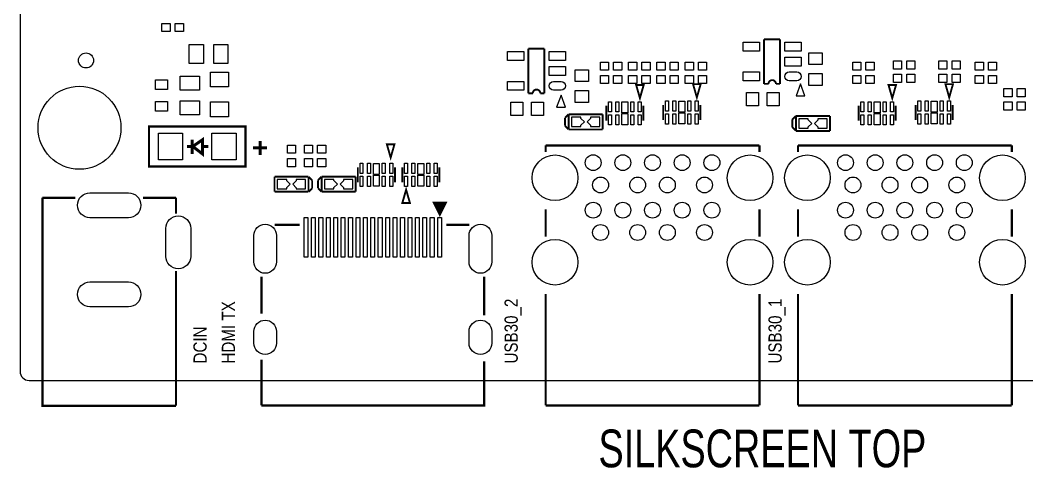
# Model space of a CAD drawing. Extents: x 0 to 105, y -6 to 78.
# Drawn here: x -0.5 to 67.3, y -6.4 to 23.7 of the extents above; entities that cross this region are included whole.
import ezdxf
from ezdxf.enums import TextEntityAlignment as Align

# ---------------------------------------------------------------- set-up
doc = ezdxf.new("R2010")
doc.units = 0
for name, color, linetype in [('BG_OUTLINE', 2, 'CONTINUOUS'), ('BG_SILKSCREEN_TOP', 1, 'CONTINUOUS'), ('PG_SILKSCREEN_TOP', 3, 'CONTINUOUS'), ('PIN_TOP', 4, 'CONTINUOUS')]:
    doc.layers.add(name, color=color, linetype=linetype)

msp = doc.modelspace()

# ---------------------------------------------------------------- linework, layer by layer
at = {"layer": 'BG_OUTLINE'}
msp.add_lwpolyline([(99.50003, 77.899793, 0.414355), (98.900132, 78.499995), (0.100228, 78.499995, 0.414346), (-0.499974, 77.899793), (-0.499974, 0.099797, 0.414234), (0.100228, -0.500101), (98.900132, -0.500101, 0.414211), (99.50003, 0.099797)], format="xyb", close=True, dxfattribs=at)
at = {"layer": 'PG_SILKSCREEN_TOP'}
for points, const_width in [([(49.615115, 19.455105), (49.615115, 22.454895)], 0.127), ([(49.615115, 22.454895), (50.683414, 22.454895)], 0.127), ([(50.683414, 22.454895), (50.683414, 19.455105)], 0.127), ([(33.740115, 18.820105), (33.740115, 21.819895)], 0.127), ([(33.740115, 21.819895), (34.808414, 21.819895)], 0.127), ([(34.808414, 21.819895), (34.808414, 18.820105)], 0.127), ([(49.911991, 19.455105), (49.615115, 19.455105)], 0.127), ([(50.683414, 19.455105), (50.411913, 19.455105)], 0.127), ([(34.036991, 18.820105), (33.740115, 18.820105)], 0.127), ([(34.808414, 18.820105), (34.536913, 18.820105)], 0.127), ([(38.983691, 16.975099), (38.983691, 17.975097)], 0.127), ([(41.483509, 16.975099), (41.483509, 17.975097)], 0.127), ([(42.819091, 17.025899), (42.819091, 18.025897)], 0.127), ([(45.318909, 17.025899), (45.318909, 18.025897)], 0.127), ([(55.983683, 16.975099), (55.983683, 17.975097)], 0.127), ([(58.4835, 16.975099), (58.4835, 17.975097)], 0.127), ([(59.819083, 17.025899), (59.819083, 18.025897)], 0.127), ([(62.3189, 17.025899), (62.3189, 18.025897)], 0.127), ([(36.202112, 17.161002), (36.441888, 17.401007)], 0.127), ([(36.202112, 16.630904), (36.202112, 17.161002)], 0.127), ([(38.735, 17.399), (36.449, 17.399)], 0.127), ([(36.449, 17.399), (36.449, 16.383)], 0.127), ([(38.735, 16.383), (38.735, 17.399)], 0.127), ([(51.518312, 17.059402), (51.758088, 17.299407)], 0.127), ([(51.518312, 16.529304), (51.518312, 17.059402)], 0.127), ([(54.0512, 17.2974), (51.7652, 17.2974)], 0.127), ([(51.7652, 17.2974), (51.7652, 16.2814)], 0.127), ([(54.0512, 16.2814), (54.0512, 17.2974)], 0.127), ([(36.441888, 16.390899), (36.202112, 16.630904)], 0.127), ([(36.449, 16.383), (38.735, 16.383)], 0.127), ([(51.758088, 16.289299), (51.518312, 16.529304)], 0.127), ([(51.7652, 16.2814), (54.0512, 16.2814)], 0.127), ([(11.130001, 15.24), (11.780012, 14.740001), (11.780012, 15.690012), (11.130001, 15.24), (10.730001, 15.24)], 0.2), ([(11.079988, 15.690012), (11.079988, 14.740001)], 0.2), ([(15.658998, 14.664004), (15.658998, 15.615006)], 0.2), ([(11.780012, 15.24), (12.180011, 15.24)], 0.2), ([(15.180005, 15.14), (16.129991, 15.14)], 0.2), ([(34.900083, 14.860372), (34.900083, 15.309977)], 0.1524), ([(34.900083, 15.309977), (49.299901, 15.309977)], 0.1524), ([(49.299901, 15.309977), (49.299901, 14.860372)], 0.1524), ([(51.900074, 14.860372), (51.900074, 15.309977)], 0.1524), ([(51.900074, 15.309977), (66.299893, 15.309977)], 0.1524), ([(66.299893, 15.309977), (66.299893, 14.860372)], 0.1524), ([(22.245091, 12.834899), (22.245091, 13.834897)], 0.127), ([(24.744909, 12.834899), (24.744909, 13.834897)], 0.127), ([(25.245085, 13.835101), (25.245085, 12.835103)], 0.127), ([(27.744903, 13.835101), (27.744903, 12.835103)], 0.127), ([(16.637, 13.208), (16.637, 12.192)], 0.127), ([(18.923, 13.208), (16.637, 13.208)], 0.127), ([(18.923, 12.192), (18.923, 13.208)], 0.127), ([(18.930112, 13.200101), (19.169888, 12.960096)], 0.127), ([(19.169888, 12.960096), (19.169888, 12.429998)], 0.127), ([(19.565112, 12.970002), (19.804888, 13.210007)], 0.127), ([(19.565112, 12.439904), (19.565112, 12.970002)], 0.127), ([(22.098, 13.208), (19.812, 13.208)], 0.127), ([(19.812, 13.208), (19.812, 12.192)], 0.127), ([(22.098, 12.192), (22.098, 13.208)], 0.127), ([(16.637, 12.192), (18.923, 12.192)], 0.127), ([(19.169888, 12.429998), (18.930112, 12.189993)], 0.127), ([(19.804888, 12.199899), (19.565112, 12.439904)], 0.127), ([(19.812, 12.192), (22.098, 12.192)], 0.127), ([(10.000488, -2.213102), (1.000506, -2.213102), (1.000506, 11.786921)], 0.150012), ([(1.000506, 11.786921), (3.214497, 11.786921)], 0.150012), ([(7.786497, 11.786921), (10.000488, 11.786921)], 0.150012), ([(10.000488, 11.786921), (10.000488, 10.717301)], 0.150012), ([(34.900083, 9.180373), (34.900083, 10.999572)], 0.1524), ([(49.299901, 10.999572), (49.299901, 9.180373)], 0.1524), ([(51.900074, 9.180373), (51.900074, 10.999572)], 0.1524), ([(66.299893, 10.999572), (66.299893, 9.180373)], 0.1524), ([(16.654983, 9.960051), (18.327903, 9.960051)], 0.1524), ([(29.755008, 9.960051), (28.213507, 9.960051)], 0.1524), ([(10.000488, 6.856501), (10.000488, -2.213102)], 0.150012), ([(15.754985, 6.485052), (15.754985, 3.985057)], 0.1524), ([(30.755006, 3.885057), (30.755006, 6.485052)], 0.1524), ([(34.900083, -2.189937), (34.900083, 5.319573)], 0.1524), ([(49.299901, 5.319573), (49.299901, -2.189937)], 0.1524), ([(51.900074, -2.189937), (51.900074, 5.319573)], 0.1524), ([(66.299893, 5.319573), (66.299893, -2.189937)], 0.1524), ([(15.754985, 0.885063), (15.754985, -2.189937)], 0.1524), ([(15.754985, -2.189937), (30.755006, -2.189937), (30.755006, 0.785063)], 0.1524), ([(49.299901, -2.189937), (34.900083, -2.189937)], 0.1524), ([(66.299893, -2.189937), (51.900074, -2.189937)], 0.1524)]:
    msp.add_lwpolyline(points, dxfattribs=dict(at, const_width=const_width))
at = {"layer": 'PG_SILKSCREEN_TOP', "const_width": 0.127}
for points in [[(50.411913, 19.455105, 1), (49.911991, 19.455105)], [(34.536913, 18.820105, 1), (34.036991, 18.820105)]]:
    msp.add_lwpolyline(points, format="xyb", dxfattribs=at)
at = {"layer": 'PG_SILKSCREEN_TOP'}
for points, const_width in [([(41.2496, 18.4912), (41.5036, 19.3802), (40.9956, 19.3802)], 0.127), ([(45.085, 18.542), (45.339, 19.431), (44.831, 19.431)], 0.127), ([(58.249591, 18.4912), (58.503591, 19.3802), (57.995591, 19.3802)], 0.127), ([(62.084991, 18.542), (62.338991, 19.431), (61.830991, 19.431)], 0.127), ([(8.179994, 13.88999), (8.179994, 16.59001), (14.680006, 16.59001), (14.680006, 13.88999)], 0.150012), ([(24.4602, 14.4907), (24.7142, 15.3797), (24.2062, 15.3797)], 0.127), ([(25.5016, 12.3317), (25.2476, 11.4427), (25.7556, 11.4427)], 0.127), ([(27.772004, 10.659847), (28.172004, 11.459845), (27.372005, 11.459845)], 0.1524), ([(27.772004, 10.954868), (27.972004, 11.354867), (27.572005, 11.354867)], 0.250012)]:
    msp.add_lwpolyline(points, close=True, dxfattribs=dict(at, const_width=const_width))
for points in [[(51.770001, 18.64995), (52.369999, 18.64995), (52.07, 19.45005)], [(35.641001, 17.88795), (36.240999, 17.88795), (35.941, 18.68805)]]:
    msp.add_lwpolyline(points, close=True, dxfattribs=at)
at = {"layer": 'PIN_TOP'}
for points in [[(9.603867, 23.515803), (9.603867, 22.965893), (9.053957, 22.965893), (9.053957, 23.515803)], [(10.504043, 23.515803), (10.504043, 22.965893), (9.954133, 22.965893), (9.954133, 23.515803)], [(11.842013, 22.112999), (11.842013, 20.813001), (10.892003, 20.813001), (10.892003, 22.112999)], [(13.491997, 22.112999), (13.491997, 20.813001), (12.541987, 20.813001), (12.541987, 22.112999)], [(49.311954, 22.254947), (49.311954, 21.655049), (48.211854, 21.655049), (48.211854, 22.254947)], [(52.11205, 22.254947), (52.11205, 21.655049), (51.01195, 21.655049), (51.01195, 22.254947)], [(33.436954, 21.619947), (33.436954, 21.020049), (32.336854, 21.020049), (32.336854, 21.619947)], [(36.23705, 21.619947), (36.23705, 21.020049), (35.13695, 21.020049), (35.13695, 21.619947)], [(52.11205, 21.254949), (52.11205, 20.655051), (51.01195, 20.655051), (51.01195, 21.254949)], [(53.535948, 20.746974), (52.636052, 20.746974), (52.636052, 21.547074), (53.535948, 21.547074)], [(36.23705, 20.619949), (36.23705, 20.020051), (35.13695, 20.020051), (35.13695, 20.619949)], [(37.787948, 19.603974), (36.888052, 19.603974), (36.888052, 20.404074), (37.787948, 20.404074)], [(38.587045, 20.918043), (39.136955, 20.918043), (39.136955, 20.368133), (38.587045, 20.368133)], [(39.476045, 20.918043), (40.025955, 20.918043), (40.025955, 20.368133), (39.476045, 20.368133)], [(40.492045, 20.918043), (41.041955, 20.918043), (41.041955, 20.368133), (40.492045, 20.368133)], [(41.381045, 20.918043), (41.930955, 20.918043), (41.930955, 20.368133), (41.381045, 20.368133)], [(42.397045, 20.918043), (42.946955, 20.918043), (42.946955, 20.368133), (42.397045, 20.368133)], [(43.286045, 20.918043), (43.835955, 20.918043), (43.835955, 20.368133), (43.286045, 20.368133)], [(44.302045, 20.918043), (44.851955, 20.918043), (44.851955, 20.368133), (44.302045, 20.368133)], [(45.191045, 20.918043), (45.740955, 20.918043), (45.740955, 20.368133), (45.191045, 20.368133)], [(55.587036, 20.918043), (56.136946, 20.918043), (56.136946, 20.368133), (55.587036, 20.368133)], [(56.476036, 20.918043), (57.025946, 20.918043), (57.025946, 20.368133), (56.476036, 20.368133)], [(58.879867, 20.993964), (58.879867, 20.444054), (58.329957, 20.444054), (58.329957, 20.993964)], [(59.780043, 20.993964), (59.780043, 20.444054), (59.230133, 20.444054), (59.230133, 20.993964)], [(61.927867, 20.993964), (61.927867, 20.444054), (61.377957, 20.444054), (61.377957, 20.993964)], [(62.828043, 20.993964), (62.828043, 20.444054), (62.278133, 20.444054), (62.278133, 20.993964)], [(63.842036, 20.918043), (64.391946, 20.918043), (64.391946, 20.368133), (63.842036, 20.368133)], [(64.731036, 20.918043), (65.280946, 20.918043), (65.280946, 20.368133), (64.731036, 20.368133)], [(9.41705, 19.06891), (8.61695, 19.06891), (8.61695, 19.718922), (9.41705, 19.718922)], [(11.571999, 19.018987), (10.272001, 19.018987), (10.272001, 19.968997), (11.571999, 19.968997)], [(13.528548, 19.245199), (12.328652, 19.245199), (12.328652, 20.245197), (13.528548, 20.245197)], [(38.587045, 20.017867), (39.136955, 20.017867), (39.136955, 19.467957), (38.587045, 19.467957)], [(39.476045, 20.017867), (40.025955, 20.017867), (40.025955, 19.467957), (39.476045, 19.467957)], [(40.492045, 20.017867), (41.041955, 20.017867), (41.041955, 19.467957), (40.492045, 19.467957)], [(41.381045, 20.017867), (41.930955, 20.017867), (41.930955, 19.467957), (41.381045, 19.467957)], [(42.397045, 20.017867), (42.946955, 20.017867), (42.946955, 19.467957), (42.397045, 19.467957)], [(43.286045, 20.017867), (43.835955, 20.017867), (43.835955, 19.467957), (43.286045, 19.467957)], [(44.302045, 20.017867), (44.851955, 20.017867), (44.851955, 19.467957), (44.302045, 19.467957)], [(45.191045, 20.017867), (45.740955, 20.017867), (45.740955, 19.467957), (45.191045, 19.467957)], [(49.311954, 20.254951), (49.311954, 19.655053), (48.211854, 19.655053), (48.211854, 20.254951)], [(53.535948, 19.346926), (52.636052, 19.346926), (52.636052, 20.147026), (53.535948, 20.147026)], [(55.587036, 20.017867), (56.136946, 20.017867), (56.136946, 19.467957), (55.587036, 19.467957)], [(56.476036, 20.017867), (57.025946, 20.017867), (57.025946, 19.467957), (56.476036, 19.467957)], [(58.879867, 20.104964), (58.879867, 19.555054), (58.329957, 19.555054), (58.329957, 20.104964)], [(59.780043, 20.104964), (59.780043, 19.555054), (59.230133, 19.555054), (59.230133, 20.104964)], [(61.927867, 20.104964), (61.927867, 19.555054), (61.377957, 19.555054), (61.377957, 20.104964)], [(62.828043, 20.104964), (62.828043, 19.555054), (62.278133, 19.555054), (62.278133, 20.104964)], [(63.842036, 20.017867), (64.391946, 20.017867), (64.391946, 19.467957), (63.842036, 19.467957)], [(64.731036, 20.017867), (65.280946, 20.017867), (65.280946, 19.467957), (64.731036, 19.467957)], [(33.436954, 19.619951), (33.436954, 19.020053), (32.336854, 19.020053), (32.336854, 19.619951)], [(37.787948, 18.203926), (36.888052, 18.203926), (36.888052, 19.004026), (37.787948, 19.004026)], [(65.765045, 19.140043), (66.314955, 19.140043), (66.314955, 18.590133), (65.765045, 18.590133)], [(66.654045, 19.140043), (67.203955, 19.140043), (67.203955, 18.590133), (66.654045, 18.590133)], [(11.571999, 17.369003), (10.272001, 17.369003), (10.272001, 18.319013), (11.571999, 18.319013)], [(48.429926, 17.965039), (48.429926, 18.864936), (49.230026, 18.864936), (49.230026, 17.965039)], [(49.829974, 17.965039), (49.829974, 18.864936), (50.630074, 18.864936), (50.630074, 17.965039)], [(9.41705, 17.619078), (8.61695, 17.619078), (8.61695, 18.26909), (9.41705, 18.26909)], [(13.528548, 17.245203), (12.328652, 17.245203), (12.328652, 18.245201), (13.528548, 18.245201)], [(32.554926, 17.330039), (32.554926, 18.229936), (33.355026, 18.229936), (33.355026, 17.330039)], [(33.954974, 17.330039), (33.954974, 18.229936), (34.755074, 18.229936), (34.755074, 17.330039)], [(39.333602, 18.252592), (39.333602, 17.572584), (39.133602, 17.572584), (39.133602, 18.252592)], [(39.833702, 18.252592), (39.833702, 17.572584), (39.633703, 17.572584), (39.633703, 18.252592)], [(40.4336, 18.245404), (40.4336, 17.495393), (40.0336, 17.495393), (40.0336, 18.245404)], [(40.833497, 18.252592), (40.833497, 17.572584), (40.633498, 17.572584), (40.633498, 18.252592)], [(41.333598, 18.252592), (41.333598, 17.572584), (41.133598, 17.572584), (41.133598, 18.252592)], [(43.169002, 18.303392), (43.169002, 17.623384), (42.969002, 17.623384), (42.969002, 18.303392)], [(43.669102, 18.303392), (43.669102, 17.623384), (43.469103, 17.623384), (43.469103, 18.303392)], [(44.269, 18.296204), (44.269, 17.546193), (43.869, 17.546193), (43.869, 18.296204)], [(44.668897, 18.303392), (44.668897, 17.623384), (44.468898, 17.623384), (44.468898, 18.303392)], [(45.168998, 18.303392), (45.168998, 17.623384), (44.968998, 17.623384), (44.968998, 18.303392)], [(56.333593, 18.252592), (56.333593, 17.572584), (56.133594, 17.572584), (56.133594, 18.252592)], [(56.833694, 18.252592), (56.833694, 17.572584), (56.633694, 17.572584), (56.633694, 18.252592)], [(57.433591, 18.245404), (57.433591, 17.495393), (57.033592, 17.495393), (57.033592, 18.245404)], [(57.833489, 18.252592), (57.833489, 17.572584), (57.633489, 17.572584), (57.633489, 18.252592)], [(58.333589, 18.252592), (58.333589, 17.572584), (58.13359, 17.572584), (58.13359, 18.252592)], [(60.168993, 18.303392), (60.168993, 17.623384), (59.968994, 17.623384), (59.968994, 18.303392)], [(60.669094, 18.303392), (60.669094, 17.623384), (60.469094, 17.623384), (60.469094, 18.303392)], [(61.268991, 18.296204), (61.268991, 17.546193), (60.868992, 17.546193), (60.868992, 18.296204)], [(61.668889, 18.303392), (61.668889, 17.623384), (61.468889, 17.623384), (61.468889, 18.303392)], [(62.168989, 18.303392), (62.168989, 17.623384), (61.96899, 17.623384), (61.96899, 18.303392)], [(65.765045, 18.239867), (66.314955, 18.239867), (66.314955, 17.689957), (65.765045, 17.689957)], [(66.654045, 18.239867), (67.203955, 18.239867), (67.203955, 17.689957), (66.654045, 17.689957)], [(36.641405, 17.210303), (36.641405, 16.574287), (37.274881, 16.574287), (37.274881, 16.658387), (37.274881, 16.663187), (37.50978, 16.898188), (37.274881, 17.133087), (37.274881, 17.137685), (37.274881, 17.210303)], [(37.913793, 17.210913), (37.913793, 17.122013), (37.913793, 17.118203), (37.690603, 16.894607), (37.913793, 16.671392), (37.913793, 16.641902), (37.913793, 16.574592), (38.550596, 16.574592), (38.550596, 17.210913)], [(39.333602, 17.377816), (39.333602, 16.697808), (39.133602, 16.697808), (39.133602, 17.377816)], [(39.833702, 17.377816), (39.833702, 16.697808), (39.633703, 16.697808), (39.633703, 17.377816)], [(40.4336, 17.455007), (40.4336, 16.704996), (40.0336, 16.704996), (40.0336, 17.455007)], [(40.833497, 17.377816), (40.833497, 16.697808), (40.633498, 16.697808), (40.633498, 17.377816)], [(41.333598, 17.377816), (41.333598, 16.697808), (41.133598, 16.697808), (41.133598, 17.377816)], [(43.169002, 17.428616), (43.169002, 16.748608), (42.969002, 16.748608), (42.969002, 17.428616)], [(43.669102, 17.428616), (43.669102, 16.748608), (43.469103, 16.748608), (43.469103, 17.428616)], [(44.269, 17.505807), (44.269, 16.755796), (43.869, 16.755796), (43.869, 17.505807)], [(44.668897, 17.428616), (44.668897, 16.748608), (44.468898, 16.748608), (44.468898, 17.428616)], [(45.168998, 17.428616), (45.168998, 16.748608), (44.968998, 16.748608), (44.968998, 17.428616)], [(51.957605, 17.108703), (51.957605, 16.472687), (52.591081, 16.472687), (52.591081, 16.556787), (52.591081, 16.561587), (52.82598, 16.796588), (52.591081, 17.031487), (52.591081, 17.036085), (52.591081, 17.108703)], [(53.229993, 17.109313), (53.229993, 17.020413), (53.229993, 17.016603), (53.006803, 16.793007), (53.229993, 16.569792), (53.229993, 16.540302), (53.229993, 16.472992), (53.866796, 16.472992), (53.866796, 17.109313)], [(56.333593, 17.377816), (56.333593, 16.697808), (56.133594, 16.697808), (56.133594, 17.377816)], [(56.833694, 17.377816), (56.833694, 16.697808), (56.633694, 16.697808), (56.633694, 17.377816)], [(57.433591, 17.455007), (57.433591, 16.704996), (57.033592, 16.704996), (57.033592, 17.455007)], [(57.833489, 17.377816), (57.833489, 16.697808), (57.633489, 16.697808), (57.633489, 17.377816)], [(58.333589, 17.377816), (58.333589, 16.697808), (58.13359, 16.697808), (58.13359, 17.377816)], [(60.168993, 17.428616), (60.168993, 16.748608), (59.968994, 16.748608), (59.968994, 17.428616)], [(60.669094, 17.428616), (60.669094, 16.748608), (60.469094, 16.748608), (60.469094, 17.428616)], [(61.268991, 17.505807), (61.268991, 16.755796), (60.868992, 16.755796), (60.868992, 17.505807)], [(61.668889, 17.428616), (61.668889, 16.748608), (61.468889, 16.748608), (61.468889, 17.428616)], [(62.168989, 17.428616), (62.168989, 16.748608), (61.96899, 16.748608), (61.96899, 17.428616)], [(8.814003, 16.1417), (10.446004, 16.1417), (10.446004, 14.3383), (8.814003, 14.3383)], [(12.413996, 16.1417), (14.045997, 16.1417), (14.045997, 14.3383), (12.413996, 14.3383)], [(17.505045, 15.330043), (18.054955, 15.330043), (18.054955, 14.780133), (17.505045, 14.780133)], [(18.648197, 15.330043), (19.198107, 15.330043), (19.198107, 14.780133), (18.648197, 14.780133)], [(19.537197, 15.330043), (20.087107, 15.330043), (20.087107, 14.780133), (19.537197, 14.780133)], [(17.505045, 14.429867), (18.054955, 14.429867), (18.054955, 13.879957), (17.505045, 13.879957)], [(18.648197, 14.429867), (19.198107, 14.429867), (19.198107, 13.879957), (18.648197, 13.879957)], [(19.537197, 14.429867), (20.087107, 14.429867), (20.087107, 13.879957), (19.537197, 13.879957)], [(22.595002, 14.112392), (22.595002, 13.432384), (22.395002, 13.432384), (22.395002, 14.112392)], [(23.095102, 14.112392), (23.095102, 13.432384), (22.895103, 13.432384), (22.895103, 14.112392)], [(23.695, 14.105204), (23.695, 13.355193), (23.295, 13.355193), (23.295, 14.105204)], [(24.094897, 14.112392), (24.094897, 13.432384), (23.894898, 13.432384), (23.894898, 14.112392)], [(24.594998, 14.112392), (24.594998, 13.432384), (24.394998, 13.432384), (24.394998, 14.112392)], [(25.394996, 13.432384), (25.394996, 14.112392), (25.594996, 14.112392), (25.594996, 13.432384)], [(25.895097, 13.432384), (25.895097, 14.112392), (26.095096, 14.112392), (26.095096, 13.432384)], [(26.294994, 13.355193), (26.294994, 14.105204), (26.694994, 14.105204), (26.694994, 13.355193)], [(26.894892, 13.432384), (26.894892, 14.112392), (27.094891, 14.112392), (27.094891, 13.432384)], [(27.394992, 13.432384), (27.394992, 14.112392), (27.594992, 14.112392), (27.594992, 13.432384)], [(17.458207, 12.380087), (17.458207, 12.468987), (17.458207, 12.472797), (17.681397, 12.696393), (17.458207, 12.919608), (17.458207, 12.949098), (17.458207, 13.016408), (16.821404, 13.016408), (16.821404, 12.380087)], [(18.730595, 12.380697), (18.730595, 13.016713), (18.097119, 13.016713), (18.097119, 12.932613), (18.097119, 12.927813), (17.86222, 12.692812), (18.097119, 12.457913), (18.097119, 12.453315), (18.097119, 12.380697)], [(20.004405, 13.019303), (20.004405, 12.383287), (20.637881, 12.383287), (20.637881, 12.467387), (20.637881, 12.472187), (20.87278, 12.707188), (20.637881, 12.942087), (20.637881, 12.946685), (20.637881, 13.019303)], [(21.276793, 13.019913), (21.276793, 12.931013), (21.276793, 12.927203), (21.053603, 12.703607), (21.276793, 12.480392), (21.276793, 12.450902), (21.276793, 12.383592), (21.913596, 12.383592), (21.913596, 13.019913)], [(22.595002, 13.237616), (22.595002, 12.557608), (22.395002, 12.557608), (22.395002, 13.237616)], [(23.095102, 13.237616), (23.095102, 12.557608), (22.895103, 12.557608), (22.895103, 13.237616)], [(23.695, 13.314807), (23.695, 12.564796), (23.295, 12.564796), (23.295, 13.314807)], [(24.094897, 13.237616), (24.094897, 12.557608), (23.894898, 12.557608), (23.894898, 13.237616)], [(24.594998, 13.237616), (24.594998, 12.557608), (24.394998, 12.557608), (24.394998, 13.237616)], [(25.394996, 12.557608), (25.394996, 13.237616), (25.594996, 13.237616), (25.594996, 12.557608)], [(25.895097, 12.557608), (25.895097, 13.237616), (26.095096, 13.237616), (26.095096, 12.557608)], [(26.294994, 12.564796), (26.294994, 13.314807), (26.694994, 13.314807), (26.694994, 12.564796)], [(26.894892, 12.557608), (26.894892, 13.237616), (27.094891, 13.237616), (27.094891, 12.557608)], [(27.394992, 12.557608), (27.394992, 13.237616), (27.594992, 13.237616), (27.594992, 12.557608)], [(18.628004, 7.786548), (18.628004, 10.453548), (18.882004, 10.453548), (18.882004, 7.786548)], [(19.128003, 7.786548), (19.128003, 10.453548), (19.382003, 10.453548), (19.382003, 7.786548)], [(19.628002, 7.786548), (19.628002, 10.453548), (19.882002, 10.453548), (19.882002, 7.786548)], [(20.128001, 7.786548), (20.128001, 10.453548), (20.382001, 10.453548), (20.382001, 7.786548)], [(20.628, 7.786548), (20.628, 10.453548), (20.882, 10.453548), (20.882, 7.786548)], [(21.127999, 7.786548), (21.127999, 10.453548), (21.381999, 10.453548), (21.381999, 7.786548)], [(21.627998, 7.786548), (21.627998, 10.453548), (21.881998, 10.453548), (21.881998, 7.786548)], [(22.127997, 7.786548), (22.127997, 10.453548), (22.381997, 10.453548), (22.381997, 7.786548)], [(22.627996, 7.786548), (22.627996, 10.453548), (22.881996, 10.453548), (22.881996, 7.786548)], [(23.127995, 7.786548), (23.127995, 10.453548), (23.381995, 10.453548), (23.381995, 7.786548)], [(23.627994, 7.786548), (23.627994, 10.453548), (23.881994, 10.453548), (23.881994, 7.786548)], [(24.127993, 7.786548), (24.127993, 10.453548), (24.381993, 10.453548), (24.381993, 7.786548)], [(24.627992, 7.786548), (24.627992, 10.453548), (24.881992, 10.453548), (24.881992, 7.786548)], [(25.127991, 7.786548), (25.127991, 10.453548), (25.381991, 10.453548), (25.381991, 7.786548)], [(25.62799, 7.786548), (25.62799, 10.453548), (25.88199, 10.453548), (25.88199, 7.786548)], [(26.127989, 7.786548), (26.127989, 10.453548), (26.381989, 10.453548), (26.381989, 7.786548)], [(26.627988, 7.786548), (26.627988, 10.453548), (26.881988, 10.453548), (26.881988, 7.786548)], [(27.127987, 7.786548), (27.127987, 10.453548), (27.381987, 10.453548), (27.381987, 7.786548)], [(27.627986, 7.786548), (27.627986, 10.453548), (27.881986, 10.453548), (27.881986, 7.786548)]]:
    msp.add_lwpolyline(points, close=True, dxfattribs=at)
for points in [[(51.311899, 20.254951), (51.812101, 20.254951, -1), (51.812101, 19.655053), (51.311899, 19.655053, -1)], [(35.436899, 19.619951), (35.937101, 19.619951, -1), (35.937101, 19.020053), (35.436899, 19.020053, -1)], [(4.205097, 12.125096), (6.795897, 12.125096, -1), (6.795897, 10.448696), (4.205097, 10.448696, -1)], [(10.9887, 9.726701), (10.9887, 7.847101, -1), (9.3123, 7.847101), (9.3123, 9.726701, -1)], [(15.242997, 7.471054), (15.242997, 9.249054, -1), (16.766997, 9.249054), (16.766997, 7.471054, -1)], [(29.742994, 7.471054), (29.742994, 9.249054, -1), (31.266994, 9.249054), (31.266994, 7.471054, -1)], [(4.205097, 6.125108), (6.795897, 6.125108, -1), (6.795897, 4.448708), (4.205097, 4.448708, -1)], [(15.242997, 2.006346), (15.242997, 2.793746, -1), (16.766997, 2.793746), (16.766997, 2.006346, -1)], [(29.742994, 2.006346), (29.742994, 2.793746, -1), (31.266994, 2.793746), (31.266994, 2.006346, -1)]]:
    msp.add_lwpolyline(points, format="xyb", close=True, dxfattribs=at)
for centre, radius in [((3.937, 21.0312), 0.508), ((3.499891, 16.499891), 2.794), ((35.530003, 13.129971), 1.5367), ((38.1, 14.149984), 0.5334), ((40.099996, 14.149984), 0.5334), ((42.099992, 14.149984), 0.5334), ((44.099988, 14.149984), 0.5334), ((46.099984, 14.149984), 0.5334), ((48.669981, 13.129971), 1.5367), ((52.529994, 13.129971), 1.5367), ((55.099991, 14.149984), 0.5334), ((57.099987, 14.149984), 0.5334), ((59.099983, 14.149984), 0.5334), ((61.099979, 14.149984), 0.5334), ((63.099975, 14.149984), 0.5334), ((65.669973, 13.129971), 1.5367), ((38.599897, 12.64986), 0.5334), ((41.099994, 12.64986), 0.5334), ((43.09999, 12.64986), 0.5334), ((45.600087, 12.64986), 0.5334), ((55.599889, 12.64986), 0.5334), ((58.099985, 12.64986), 0.5334), ((60.099981, 12.64986), 0.5334), ((62.600078, 12.64986), 0.5334), ((38.1, 10.949864), 0.5334), ((40.099996, 10.949864), 0.5334), ((42.099992, 10.949864), 0.5334), ((44.099988, 10.949864), 0.5334), ((46.099984, 10.949864), 0.5334), ((55.099991, 10.949864), 0.5334), ((57.099987, 10.949864), 0.5334), ((59.099983, 10.949864), 0.5334), ((61.099979, 10.949864), 0.5334), ((63.099975, 10.949864), 0.5334), ((38.599897, 9.449968), 0.5334), ((41.099994, 9.449968), 0.5334), ((43.09999, 9.449968), 0.5334), ((45.600087, 9.449968), 0.5334), ((55.599889, 9.449968), 0.5334), ((58.099985, 9.449968), 0.5334), ((60.099981, 9.449968), 0.5334), ((62.600078, 9.449968), 0.5334), ((35.530003, 7.449972), 1.5367), ((48.669981, 7.449972), 1.5367), ((52.529994, 7.449972), 1.5367), ((65.669973, 7.449972), 1.5367)]:
    msp.add_circle(centre, radius, dxfattribs=at)

# ---------------------------------------------------------------- texts
at = {"layer": 'BG_SILKSCREEN_TOP', "width": 0.857143}
for s, p in [('HDMI TX', (13.97, 0.635)), ('USB30_2', (33.02, 0.635)), ('USB30_1', (50.8, 0.635)), ('DCIN', (12.065, 0.635))]:
    msp.add_text(s, height=0.889, rotation=90, dxfattribs=at).set_placement(p)
at = {"layer": 'BG_SILKSCREEN_TOP', "width": 0.75}
msp.add_text('SILKSCREEN TOP', height=2.54, dxfattribs=at).set_placement((49.500028, -6.35), align=Align.CENTER)

doc.saveas('drawing.dxf')
